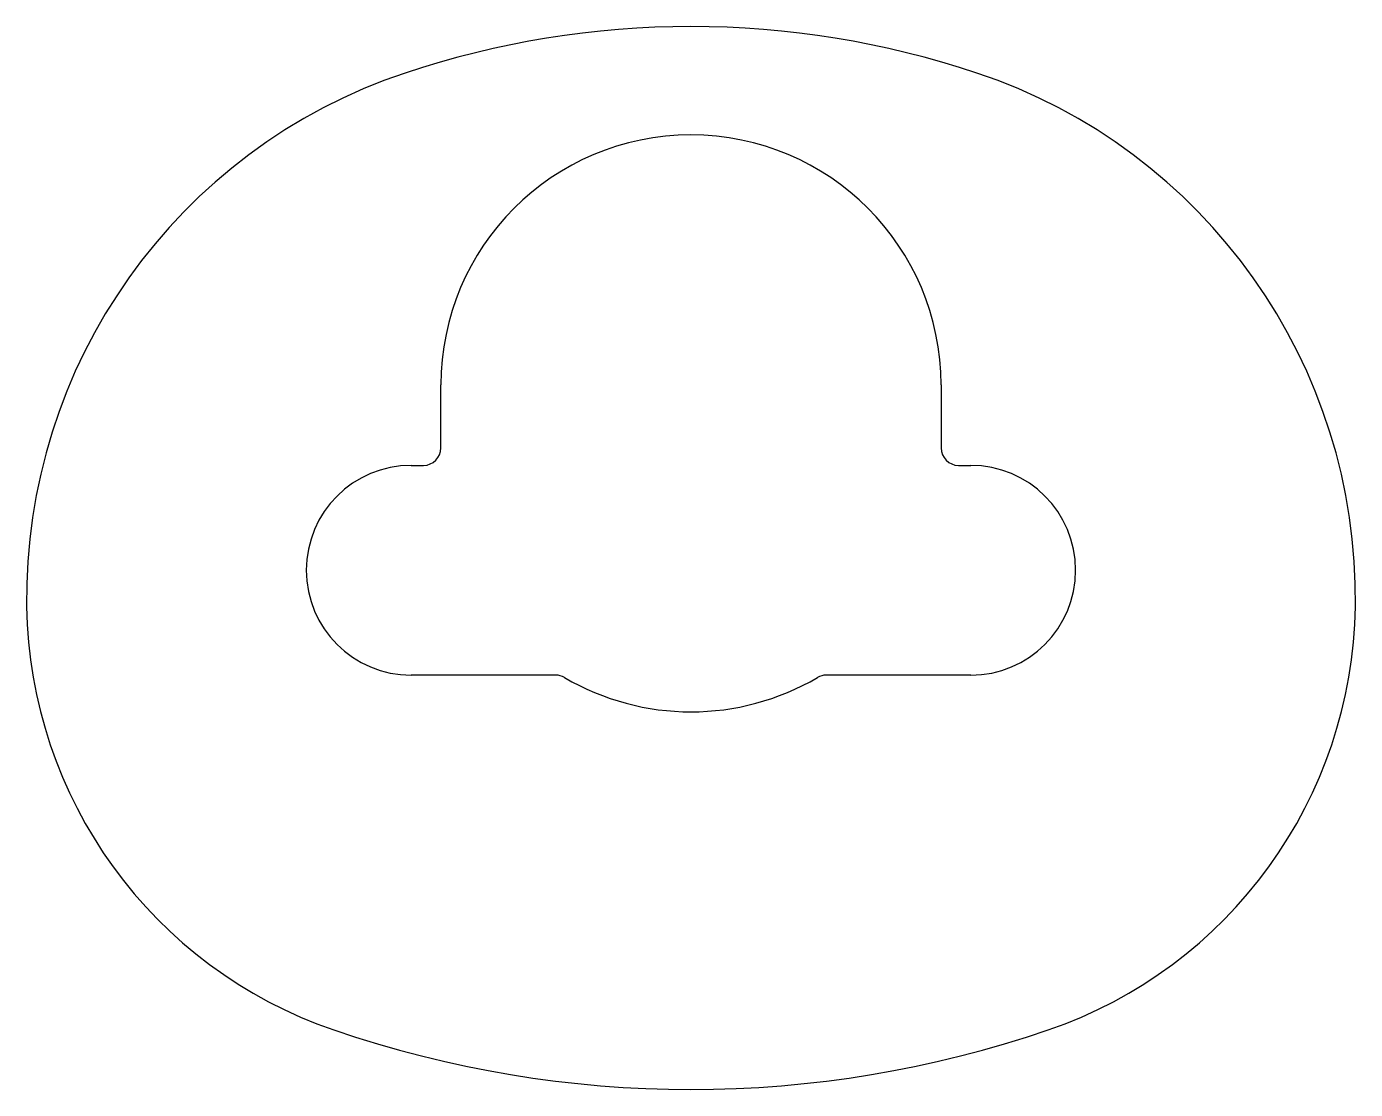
# Model space of a CAD drawing. Extents: x 2.4 to 40.4, y 0 to 30.4.
import ezdxf

# ---------------------------------------------------------------- set-up
doc = ezdxf.new("R2010")
doc.units = 0
doc.layers.get('0').update_dxf_attribs({"linetype": 'CONTINUOUS'})

msp = doc.modelspace()

# ---------------------------------------------------------------- linework, layer by layer
for p, q in [((14.239, 18.389), (14.239, 20.189)), ((28.539, 20.189), (28.539, 18.389)), ((13.389, 17.889), (13.739, 17.889)), ((29.039, 17.889), (29.389, 17.889)), ((17.521, 11.889), (13.389, 11.889)), ((29.389, 11.889), (25.257, 11.889))]:
    msp.add_line(p, q)
for centre, radius, start, end in [((21.389, 4.639), 25.8, 71.5287, 108.4713), ((18.236, 14.08), 15.847, 108.4713, 180.8134), ((24.543, 14.08), 15.847, 359.1866, 71.5287), ((21.389, 20.189), 7.15, 0, 180), ((13.739, 18.389), 0.5, 270, 0), ((29.039, 18.389), 0.5, 180, 270), ((13.389, 14.889), 3, 90, 270), ((29.389, 14.889), 3, 270, 90), ((15.389, 14.039), 13, 180.8134, 251.0754), ((27.389, 14.039), 13, 288.9246, 359.1866), ((17.521, 11.389), 0.5, 59.6262, 90), ((21.389, 17.989), 7.15, 239.6262, 300.3738), ((25.257, 11.389), 0.5, 90, 120.3738), ((21.389, 31.539), 31.5, 251.0754, 288.9246)]:
    msp.add_arc(centre, radius, start, end)

doc.saveas('drawing.dxf')
